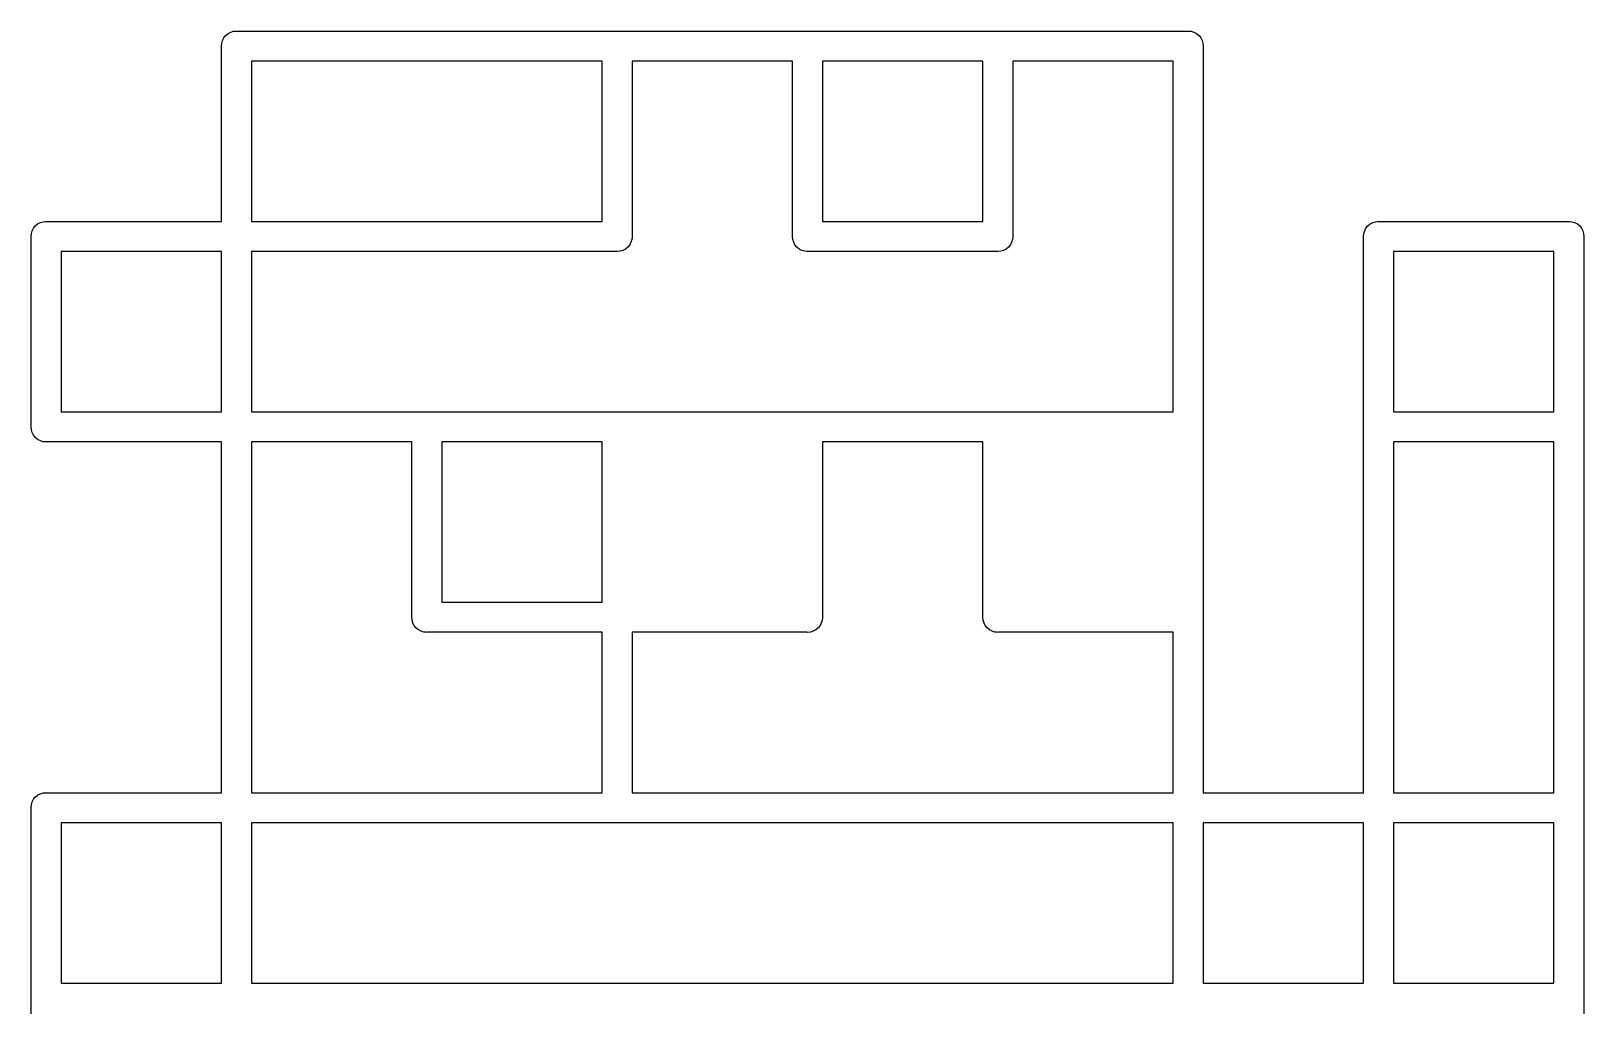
# Model space of a CAD drawing. Extents: x 78.1 to 166.4, y -98.1 to -63.5.
# Drawn here: x 160.48 to 165.66, y -94.31 to -91.06 of the extents above; entities that cross this region are included whole.
import ezdxf

# ---------------------------------------------------------------- set-up
doc = ezdxf.new("R2010")
doc.units = 0
doc.layers.add('BLACK', color=7, linetype='CONTINUOUS')

msp = doc.modelspace()

# ---------------------------------------------------------------- linework, layer by layer
at = {"layer": 'BLACK', "linetype": 'CONTINUOUS'}
for p, q in [((161.135, -91.068), (161.144, -91.0634)), ((161.144, -91.0634), (161.153, -91.0605)), ((161.153, -91.0605), (161.161, -91.0598)), ((161.161, -91.0598), (161.163, -91.0596)), ((161.163, -91.0596), (161.165, -91.0598)), ((161.165, -91.0598), (162.431, -91.0598)), ((162.431, -91.0598), (162.433, -91.0596)), ((162.433, -91.0596), (162.435, -91.0598)), ((162.435, -91.0598), (163.066, -91.0598)), ((163.066, -91.0598), (163.068, -91.0596)), ((163.068, -91.0596), (163.07, -91.0598)), ((163.07, -91.0598), (163.701, -91.0598)), ((163.701, -91.0598), (163.703, -91.0596)), ((163.703, -91.0596), (163.705, -91.0598)), ((163.705, -91.0598), (164.336, -91.0598)), ((164.336, -91.0598), (164.338, -91.0596)), ((164.338, -91.0596), (164.34, -91.0598)), ((164.34, -91.0598), (164.348, -91.0605)), ((164.348, -91.0605), (164.357, -91.0634)), ((164.357, -91.0634), (164.366, -91.068)), ((161.113, -91.1098), (161.114, -91.1)), ((161.113, -91.1122), (161.113, -91.1098)), ((161.113, -91.6948), (161.113, -91.1122)), ((161.114, -91.1), (161.117, -91.0906)), ((161.117, -91.0906), (161.121, -91.0819)), ((161.121, -91.0819), (161.127, -91.0743)), ((161.127, -91.0743), (161.135, -91.068)), ((164.366, -91.068), (164.374, -91.0743)), ((164.374, -91.0743), (164.38, -91.0819)), ((164.38, -91.0819), (164.384, -91.0906)), ((164.384, -91.0906), (164.387, -91.1)), ((164.387, -91.1), (164.388, -91.1098)), ((164.388, -91.1098), (164.388, -91.1122)), ((164.388, -91.1122), (164.388, -92.3774)), ((161.213, -91.1598), (161.213, -91.6948)), ((162.383, -91.1598), (161.213, -91.1598)), ((162.383, -91.6948), (162.383, -91.1598)), ((163.018, -91.1598), (162.483, -91.1598)), ((162.483, -91.1598), (162.483, -91.7424)), ((163.018, -91.7423), (163.018, -91.1598)), ((163.118, -91.1598), (163.118, -91.6948)), ((163.653, -91.1598), (163.118, -91.1598)), ((163.653, -91.6948), (163.653, -91.1598)), ((163.753, -91.1598), (163.753, -91.7424)), ((164.288, -91.1598), (163.753, -91.1598)), ((164.288, -92.3298), (164.288, -91.1598)), ((160.478, -91.7448), (160.479, -91.735)), ((160.479, -91.735), (160.482, -91.7256)), ((160.482, -91.7256), (160.486, -91.7169)), ((160.486, -91.7169), (160.492, -91.7093)), ((160.492, -91.7093), (160.5, -91.703)), ((160.5, -91.703), (160.509, -91.6984)), ((160.509, -91.6984), (160.518, -91.6955)), ((160.518, -91.6955), (160.526, -91.6948)), ((160.526, -91.6948), (160.528, -91.6946)), ((160.528, -91.6946), (160.53, -91.6948)), ((160.53, -91.6948), (161.113, -91.6948)), ((161.213, -91.6948), (162.383, -91.6948)), ((163.118, -91.6948), (163.653, -91.6948)), ((164.923, -91.7448), (164.924, -91.735)), ((164.924, -91.735), (164.927, -91.7256)), ((164.927, -91.7256), (164.931, -91.7169)), ((164.931, -91.7169), (164.937, -91.7093)), ((164.937, -91.7093), (164.945, -91.703)), ((164.945, -91.703), (164.954, -91.6984)), ((164.954, -91.6984), (164.963, -91.6955)), ((164.963, -91.6955), (164.971, -91.6948)), ((164.971, -91.6948), (164.973, -91.6946)), ((164.973, -91.6946), (164.975, -91.6948)), ((164.975, -91.6948), (165.606, -91.6948)), ((165.606, -91.6948), (165.608, -91.6946)), ((165.608, -91.6946), (165.61, -91.6948)), ((165.61, -91.6948), (165.618, -91.6955)), ((165.618, -91.6955), (165.627, -91.6984)), ((165.627, -91.6984), (165.636, -91.703)), ((165.636, -91.703), (165.644, -91.7093)), ((165.644, -91.7093), (165.65, -91.7169)), ((165.65, -91.7169), (165.654, -91.7256)), ((165.654, -91.7256), (165.657, -91.735)), ((165.657, -91.735), (165.658, -91.7448)), ((160.478, -91.7473), (160.478, -91.7448)), ((160.478, -92.3774), (160.478, -91.7473)), ((162.461, -91.7866), (162.452, -91.7912)), ((162.469, -91.7803), (162.461, -91.7866)), ((162.475, -91.7727), (162.469, -91.7803)), ((162.479, -91.764), (162.475, -91.7727)), ((162.482, -91.7546), (162.479, -91.764)), ((162.483, -91.7472), (162.482, -91.7546)), ((162.483, -91.7424), (162.483, -91.7448)), ((162.483, -91.7448), (162.483, -91.7472)), ((163.018, -91.7448), (163.018, -91.7423)), ((163.019, -91.7546), (163.018, -91.7448)), ((163.022, -91.764), (163.019, -91.7546)), ((163.026, -91.7727), (163.022, -91.764)), ((163.032, -91.7803), (163.026, -91.7727)), ((163.04, -91.7866), (163.032, -91.7803)), ((163.049, -91.7912), (163.04, -91.7866)), ((163.731, -91.7866), (163.722, -91.7912)), ((163.739, -91.7803), (163.731, -91.7866)), ((163.745, -91.7727), (163.739, -91.7803)), ((163.749, -91.764), (163.745, -91.7727)), ((163.752, -91.7546), (163.749, -91.764)), ((163.753, -91.7472), (163.752, -91.7546)), ((163.753, -91.7424), (163.753, -91.7448)), ((163.753, -91.7448), (163.753, -91.7472)), ((164.923, -91.7472), (164.923, -91.7448)), ((164.923, -92.3774), (164.923, -91.7472)), ((165.658, -91.7448), (165.658, -91.7472)), ((165.658, -91.7472), (165.658, -92.3774)), ((160.578, -91.7948), (160.578, -92.3298)), ((161.113, -91.7948), (160.578, -91.7948)), ((161.113, -92.3298), (161.113, -91.7948)), ((162.431, -91.7948), (161.213, -91.7948)), ((161.213, -91.7948), (161.213, -92.3298)), ((162.433, -91.795), (162.431, -91.7948)), ((162.443, -91.7941), (162.433, -91.795)), ((162.452, -91.7912), (162.443, -91.7941)), ((163.058, -91.7941), (163.049, -91.7912)), ((163.066, -91.7948), (163.058, -91.7941)), ((163.068, -91.795), (163.066, -91.7948)), ((163.07, -91.7948), (163.068, -91.795)), ((163.701, -91.7948), (163.07, -91.7948)), ((163.703, -91.795), (163.701, -91.7948)), ((163.713, -91.7941), (163.703, -91.795)), ((163.722, -91.7912), (163.713, -91.7941)), ((165.023, -91.7948), (165.023, -92.3298)), ((165.558, -91.7948), (165.023, -91.7948)), ((165.558, -92.3298), (165.558, -91.7948)), ((160.578, -92.3298), (161.113, -92.3298)), ((161.213, -92.3298), (161.796, -92.3298)), ((161.796, -92.3298), (161.798, -92.3296)), ((161.798, -92.3296), (161.8, -92.3298)), ((161.8, -92.3298), (162.431, -92.3298)), ((162.431, -92.3298), (162.433, -92.3296)), ((162.433, -92.3296), (162.435, -92.3298)), ((162.435, -92.3298), (163.066, -92.3298)), ((163.066, -92.3298), (163.068, -92.3296)), ((163.068, -92.3296), (163.07, -92.3298)), ((163.07, -92.3298), (163.701, -92.3298)), ((163.701, -92.3298), (163.703, -92.3296)), ((163.703, -92.3296), (163.705, -92.3298)), ((163.705, -92.3298), (164.288, -92.3298)), ((165.023, -92.3298), (165.558, -92.3298)), ((160.478, -92.3798), (160.478, -92.3774)), ((160.479, -92.3896), (160.478, -92.3798)), ((160.482, -92.399), (160.479, -92.3896)), ((160.486, -92.4077), (160.482, -92.399)), ((160.492, -92.4146), (160.486, -92.4077)), ((164.388, -92.3774), (164.388, -92.3798)), ((164.388, -92.3798), (164.388, -92.3822)), ((164.388, -92.3822), (164.388, -93.0124)), ((164.923, -92.3798), (164.923, -92.3774)), ((164.923, -92.3822), (164.923, -92.3798)), ((164.923, -93.5998), (164.923, -92.3822)), ((165.658, -92.3774), (165.658, -92.3798)), ((165.658, -92.3798), (165.658, -92.3822)), ((165.658, -92.3822), (165.658, -93.6474)), ((160.492, -92.4153), (160.492, -92.4146)), ((160.5, -92.4216), (160.492, -92.4153)), ((160.509, -92.4262), (160.5, -92.4216)), ((160.518, -92.4291), (160.509, -92.4262)), ((160.528, -92.43), (160.518, -92.4291)), ((160.53, -92.4298), (160.528, -92.43)), ((161.113, -92.4298), (160.53, -92.4298)), ((161.113, -93.5998), (161.113, -92.4298)), ((161.213, -92.4298), (161.213, -93.5998)), ((161.748, -92.4298), (161.213, -92.4298)), ((161.748, -93.0123), (161.748, -92.4298)), ((161.848, -92.4298), (161.848, -92.9648)), ((162.383, -92.4298), (161.848, -92.4298)), ((162.383, -92.9648), (162.383, -92.4298)), ((163.118, -92.4298), (163.118, -93.0124)), ((163.653, -92.4298), (163.118, -92.4298)), ((163.653, -93.0124), (163.653, -92.4298)), ((165.023, -92.4298), (165.023, -93.5998)), ((165.558, -92.4298), (165.023, -92.4298)), ((165.558, -93.5998), (165.558, -92.4298)), ((161.848, -92.9648), (162.383, -92.9648)), ((161.748, -93.0148), (161.748, -93.0123)), ((161.749, -93.0246), (161.748, -93.0148)), ((161.752, -93.034), (161.749, -93.0246)), ((163.117, -93.0246), (163.114, -93.034)), ((163.118, -93.0172), (163.117, -93.0246)), ((163.118, -93.0124), (163.118, -93.0148)), ((163.118, -93.0148), (163.118, -93.0172)), ((163.653, -93.0148), (163.653, -93.0124)), ((163.654, -93.0246), (163.653, -93.0148)), ((163.657, -93.034), (163.654, -93.0246)), ((164.388, -93.0124), (164.388, -93.0148)), ((164.388, -93.0148), (164.388, -93.0172)), ((164.388, -93.0172), (164.388, -93.5998)), ((161.756, -93.0427), (161.752, -93.034)), ((161.762, -93.0503), (161.756, -93.0427)), ((161.77, -93.0566), (161.762, -93.0503)), ((161.779, -93.0612), (161.77, -93.0566)), ((161.788, -93.0641), (161.779, -93.0612)), ((161.796, -93.0648), (161.788, -93.0641)), ((161.798, -93.065), (161.796, -93.0648)), ((161.8, -93.0648), (161.798, -93.065)), ((162.383, -93.0648), (161.8, -93.0648)), ((162.383, -93.5998), (162.383, -93.0648)), ((163.066, -93.0648), (162.483, -93.0648)), ((162.483, -93.0648), (162.483, -93.5998)), ((163.068, -93.065), (163.066, -93.0648)), ((163.078, -93.0641), (163.068, -93.065)), ((163.087, -93.0612), (163.078, -93.0641)), ((163.096, -93.0566), (163.087, -93.0612)), ((163.104, -93.0503), (163.096, -93.0566)), ((163.11, -93.0427), (163.104, -93.0503)), ((163.114, -93.034), (163.11, -93.0427)), ((163.661, -93.0427), (163.657, -93.034)), ((163.667, -93.0503), (163.661, -93.0427)), ((163.675, -93.0566), (163.667, -93.0503)), ((163.684, -93.0612), (163.675, -93.0566)), ((163.693, -93.0641), (163.684, -93.0612)), ((163.701, -93.0648), (163.693, -93.0641)), ((163.703, -93.065), (163.701, -93.0648)), ((163.705, -93.0648), (163.703, -93.065)), ((164.288, -93.0648), (163.705, -93.0648)), ((164.288, -93.5998), (164.288, -93.0648)), ((160.509, -93.6034), (160.518, -93.6005)), ((160.518, -93.6005), (160.526, -93.5998)), ((160.526, -93.5998), (160.528, -93.5996)), ((160.528, -93.5996), (160.53, -93.5998)), ((160.53, -93.5998), (161.113, -93.5998)), ((161.213, -93.5998), (162.383, -93.5998)), ((162.483, -93.5998), (164.288, -93.5998)), ((164.388, -93.5998), (164.923, -93.5998)), ((165.023, -93.5998), (165.558, -93.5998)), ((160.478, -93.6498), (160.479, -93.64)), ((160.478, -93.6523), (160.478, -93.6498)), ((160.478, -94.2823), (160.478, -93.6523)), ((160.479, -93.64), (160.482, -93.6306)), ((160.482, -93.6306), (160.486, -93.6219)), ((160.486, -93.6219), (160.492, -93.6143)), ((160.492, -93.6143), (160.5, -93.608)), ((160.5, -93.608), (160.509, -93.6034)), ((165.658, -93.6474), (165.658, -93.6498)), ((165.658, -93.6498), (165.658, -93.6522)), ((165.658, -93.6522), (165.658, -94.2824)), ((160.578, -93.6998), (160.578, -94.2348)), ((161.113, -93.6998), (160.578, -93.6998)), ((161.113, -94.2348), (161.113, -93.6998)), ((162.431, -93.6998), (161.213, -93.6998)), ((161.213, -93.6998), (161.213, -94.2348)), ((162.433, -93.7), (162.431, -93.6998)), ((162.435, -93.6998), (162.433, -93.7)), ((164.288, -93.6998), (162.435, -93.6998)), ((164.288, -94.2348), (164.288, -93.6998)), ((164.388, -93.6998), (164.388, -94.2348)), ((164.923, -93.6998), (164.388, -93.6998)), ((164.923, -94.2348), (164.923, -93.6998)), ((165.023, -93.6998), (165.023, -94.2348)), ((165.558, -93.6998), (165.023, -93.6998)), ((165.558, -94.2348), (165.558, -93.6998)), ((160.578, -94.2348), (161.113, -94.2348)), ((161.213, -94.2348), (163.066, -94.2348)), ((163.066, -94.2348), (163.068, -94.2346)), ((163.068, -94.2346), (163.07, -94.2348)), ((163.07, -94.2348), (163.701, -94.2348)), ((163.701, -94.2348), (163.703, -94.2346)), ((163.703, -94.2346), (163.705, -94.2348)), ((163.705, -94.2348), (164.288, -94.2348)), ((164.388, -94.2348), (164.923, -94.2348)), ((165.023, -94.2348), (165.558, -94.2348)), ((160.478, -94.2848), (160.478, -94.2823)), ((160.478, -94.2873), (160.478, -94.2848)), ((160.478, -94.9174), (160.478, -94.2873)), ((165.658, -94.2824), (165.658, -94.2848)), ((165.658, -94.2848), (165.658, -94.2872)), ((165.658, -94.2872), (165.658, -95.5524))]:
    msp.add_line(p, q, dxfattribs=at)

doc.saveas('drawing.dxf')
